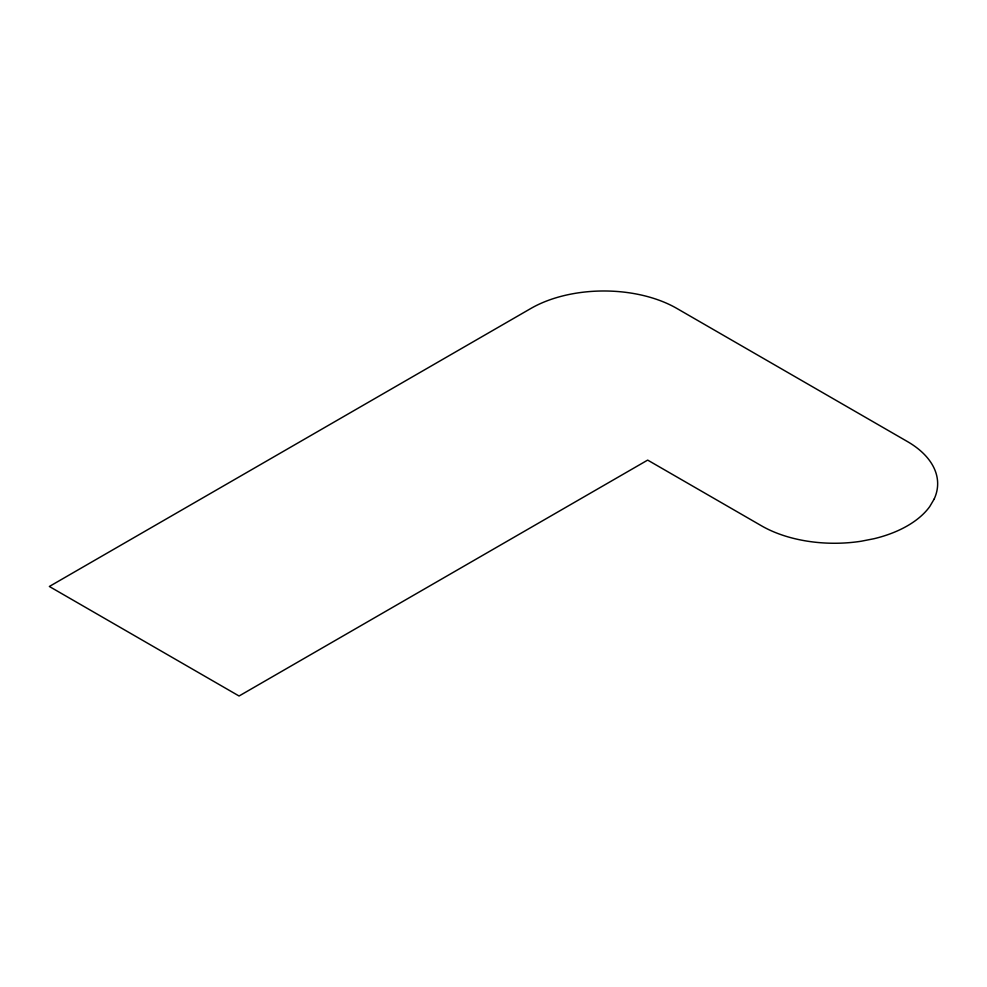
<?xml version="1.0" encoding="UTF-8"?>
<svg xmlns="http://www.w3.org/2000/svg" width="987" height="987" viewBox="0 0 987 987"><rect width="100%" height="100%" fill="white"/><g stroke="black" fill="none" stroke-linecap="round" stroke-linejoin="round"><path stroke-width="1.48" d="M934.134 499.114L929.791 506.491A103.191 59.578 0 0 1 873.951 538.729L861.17 541.234A103.191 59.578 0 0 1 761.495 525.812L647.669 460.102L239.064 696.008L49.35 586.475L530.92 308.438A103.191 59.578 0 0 1 676.86 308.438L907.423 441.559A103.191 59.578 0 0 1 934.134 499.114"/></g></svg>
